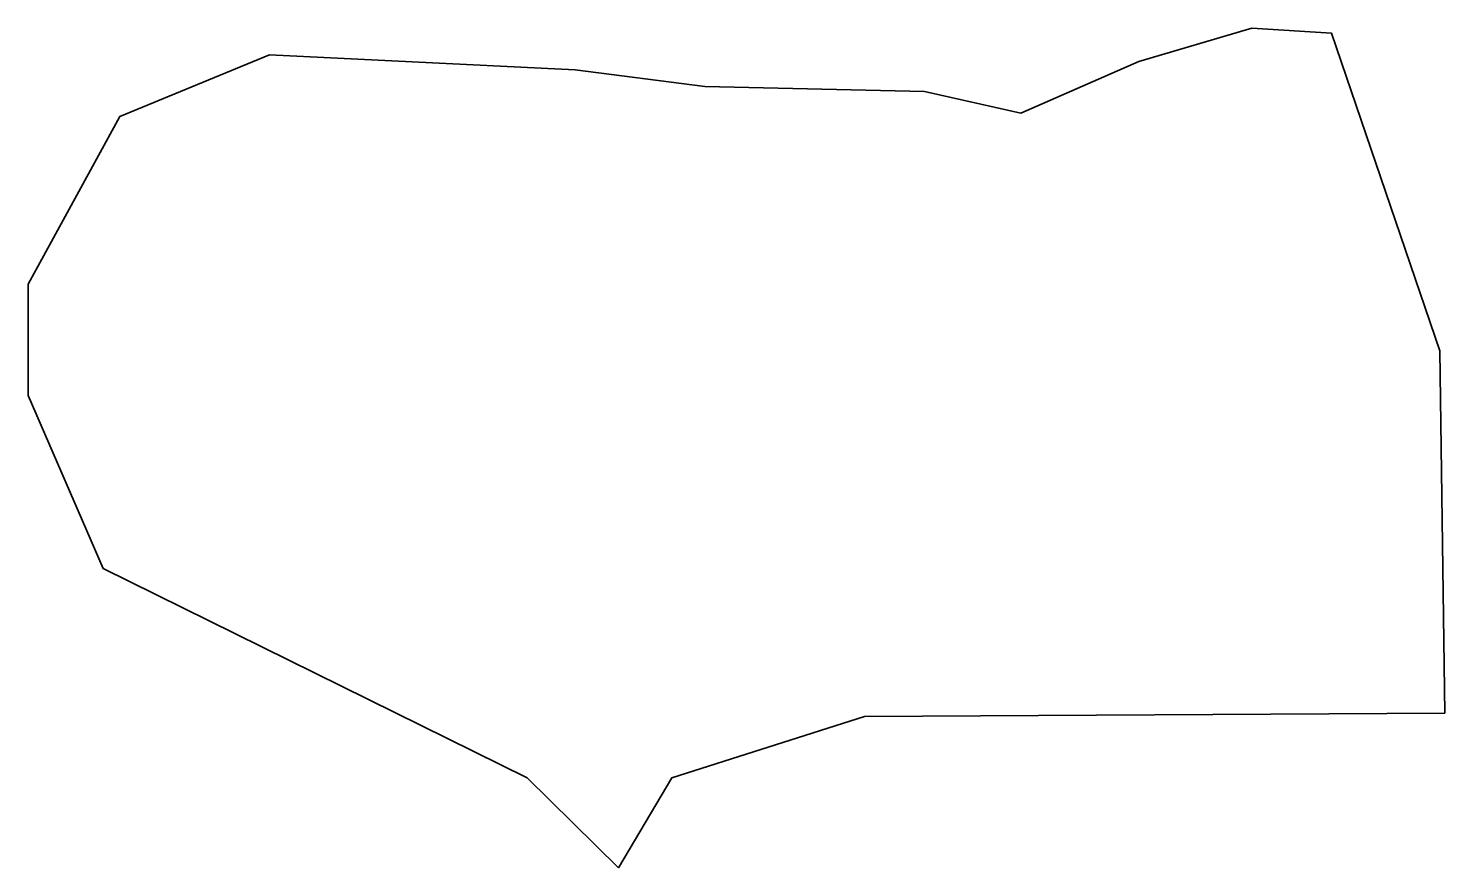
# Model space of a CAD drawing. Extents: x 0 to 852, y -505 to 0.
import ezdxf

# ---------------------------------------------------------------- set-up
doc = ezdxf.new("R2010")
doc.units = 0
doc.linetypes.add('Solid', pattern=[0])

msp = doc.modelspace()

# ---------------------------------------------------------------- linework, layer by layer
at = {"color": 0, "linetype": 'Solid', "lineweight": 35}
msp.add_lwpolyline([(852, -412), (503, -414), (387, -451), (355, -505), (300, -451), (45, -325), (0, -221), (0, -154), (55, -53), (145, -16), (329, -25), (407, -35), (539, -38), (597, -51), (668, -20), (736, 0), (784, -3), (849, -194), (852, -412)], close=True, dxfattribs=at)

doc.saveas('drawing.dxf')
